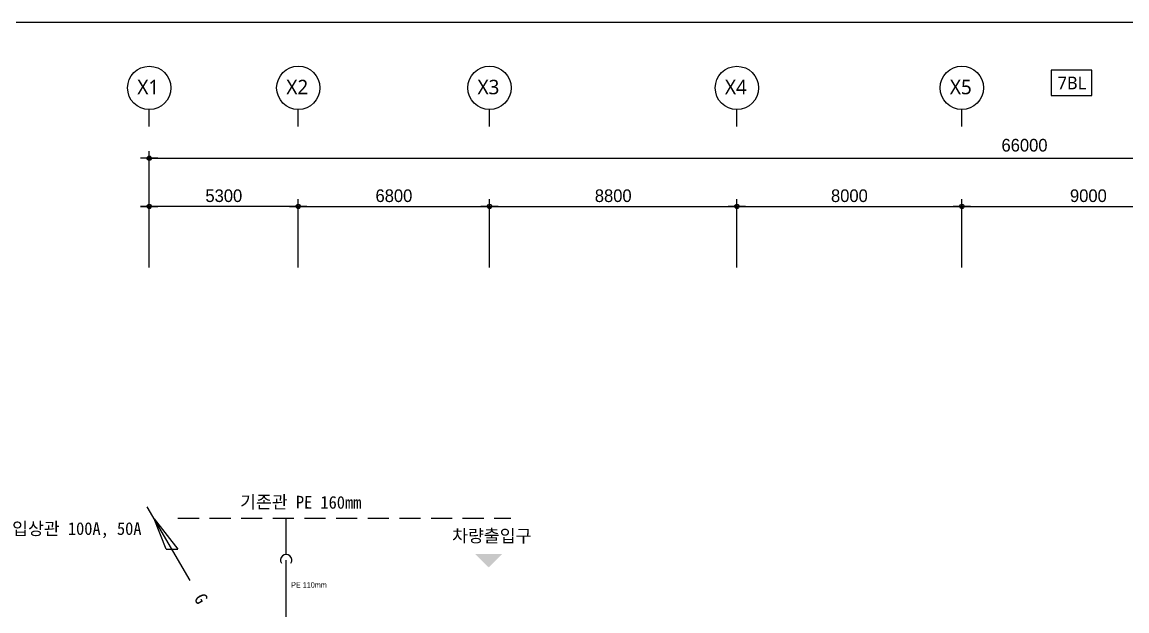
# Model space of a CAD drawing. Header units: millimetres. Extents: x 16332047 to 33387680, y -14835522 to -7015081.
# Drawn here: x 16424507 to 16463801, y -7459267 to -7438315 of the extents above; entities that cross this region are included whole.
import ezdxf
from ezdxf.enums import TextEntityAlignment as Align

# ---------------------------------------------------------------- set-up
doc = ezdxf.new("R2010")
doc.units = ezdxf.units.MM
doc.header["$LTSCALE"] = 300
doc.header["$MEASUREMENT"] = 0
doc.linetypes.add('HIDDEN', pattern=[0.375, 0.25, -0.125])
doc.layers.get('0').update_dxf_attribs({"linetype": 'CONTINUOUS'})
for name, color, linetype in [('3', 3, 'CONTINUOUS'), ('R', 15, 'CONTINUOUS'), ('S', 1, 'CONTINUOUS'), ('TEXT', 3, 'CONTINUOUS')]:
    doc.layers.add(name, color=color, linetype=linetype)
doc.layers.add('arch', color=255, linetype='CONTINUOUS', lineweight=25)
doc.styles.add('GHD', font='')
doc.styles.add('돋움', font='HYGTRE.TTF')
doc.styles.add('돋움체', font='')
doc.styles.add('맑은 고딕', font='malgun.ttf')
doc.styles.get('GHD').set_extended_font_data('Dotum')
doc.styles.get('돋움체').set_extended_font_data('DotumChe')

# ---------------------------------------------------------------- blocks, each defined once
blk = doc.blocks.new('DIMDOT')
at = {"color": 0}
blk.add_line((-2, 0), (2, 0), dxfattribs=at)
for radius in [0.5, 0.25]:
    blk.add_circle((0, 0), radius, dxfattribs=at)

msp = doc.modelspace()

# ---------------------------------------------------------------- linework, layer by layer
at = {"linetype": 'HIDDEN', "ltscale": 10}
msp.add_line((16430051, -7455964), (16441889, -7455964), dxfattribs=at)
at = {"layer": '3', "color": 0, "linetype": 'Continuous'}
msp.add_line((16410488, -7438315), (16514320, -7438315), dxfattribs=at)
at = {"layer": 'arch'}
for p, q in [((16429031, -7442028), (16429031, -7441428)), ((16434331, -7442028), (16434331, -7441428)), ((16441131, -7442028), (16441131, -7441428)), ((16449931, -7442028), (16449931, -7441428)), ((16457931, -7442027), (16457931, -7441427)), ((16429031, -7447047), (16429031, -7442904)), ((16429031, -7447047), (16429031, -7442904)), ((16429031, -7443161), (16495031, -7443161)), ((16434331, -7447047), (16434331, -7444618)), ((16434331, -7447047), (16434331, -7444618)), ((16441131, -7447047), (16441131, -7444618)), ((16441131, -7447047), (16441131, -7444618)), ((16449931, -7447047), (16449931, -7444618)), ((16449931, -7447047), (16449931, -7444618)), ((16457931, -7447042), (16457931, -7444618)), ((16457931, -7447046), (16457931, -7444618)), ((16434331, -7444875), (16429031, -7444875)), ((16434331, -7444875), (16441131, -7444875)), ((16441131, -7444875), (16449931, -7444875)), ((16449931, -7444875), (16457931, -7444875)), ((16457931, -7444875), (16466931, -7444875))]:
    msp.add_line(p, q, dxfattribs=at)
at = {"layer": 'arch', "ltscale": 10, "elevation": 1}
msp.add_lwpolyline([(16461107, -7440931), (16462558, -7440931), (16462558, -7440031), (16461107, -7440031)], close=True, dxfattribs=at)
at = {"layer": 'arch'}
for centre in [(16429031, -7440657), (16434331, -7440656), (16441131, -7440656), (16449931, -7440657), (16457931, -7440656)]:
    msp.add_circle(centre, 771, dxfattribs=at)
msp.add_solid([(16440624, -7457240), (16441585, -7457240), (16441105, -7457720)], dxfattribs=at)
at = {"layer": 'R', "color": 0}
for p, q in [((16430487, -7458180, 0), (16428953, -7455560, 0)), ((16429201, -7455985, 0), (16430042, -7457065, 0)), ((16429625, -7457065, 0), (16429201, -7455985, 0)), ((16429625, -7457065, 0), (16430042, -7457065, 0))]:
    msp.add_line(p, q, dxfattribs=at)
at = {"layer": 'S', "color": 7, "ltscale": 10}
for p, q in [((16433898, -7457264), (16433898, -7455964)), ((16433898, -7459264), (16433898, -7457464)), ((16433898, -7459479), (16433898, -7459264))]:
    msp.add_line(p, q, dxfattribs=at)
at = {"layer": 'S', "color": 0, "ltscale": 10}
msp.add_arc((16433898, -7457464), 200, 328.7329, 211.2671, dxfattribs=at)

# ---------------------------------------------------------------- block references
at = {"layer": 'arch', "xscale": 154.2857142857142, "yscale": 154.2857142857142, "zscale": 154.2857142857142, "rotation": 180}
for p in [(16429031, -7443161), (16429031, -7444875), (16434331, -7444875), (16441131, -7444875), (16449931, -7444875), (16457931, -7444875)]:
    msp.add_blockref('DIMDOT', p, dxfattribs=at)
at = {"layer": 'arch', "xscale": 154.2857142857142, "yscale": 154.2857142857142, "zscale": 154.2857142857142}
for p in [(16429031, -7444875), (16434331, -7444875), (16441131, -7444875), (16449931, -7444875), (16457931, -7444875)]:
    msp.add_blockref('DIMDOT', p, dxfattribs=at)

# ---------------------------------------------------------------- texts
at = {"layer": '3', "color": 0, "lineweight": 13, "style": 'GHD'}
msp.add_text('PE 110mm', height=196, dxfattribs=at).set_placement((16434076, -7458441))
at = {"layer": 'arch', "style": '맑은 고딕'}
for s, p in [('X1', (16428994, -7440626)), ('X2', (16434294, -7440626)), ('X3', (16441094, -7440626)), ('X4', (16449894, -7440626)), ('X5', (16457894, -7440625))]:
    msp.add_text(s, height=514.3, dxfattribs=at).set_placement(p, align=Align.MIDDLE_CENTER)
at = {"layer": 'arch', "extrusion": (-2.15396e-07, -1.45748e-06, 1), "style": '맑은 고딕'}
msp.add_text('7BL', height=450, dxfattribs=at).set_placement((16461332, -7440481, 8), align=Align.MIDDLE_LEFT)
at = {"layer": 'arch', "style": '돋움체'}
msp.add_text('차량출입구', height=450, dxfattribs=at).set_placement((16441212, -7456820), align=Align.CENTER)
at = {"layer": 'arch', "char_height": 450, "attachment_point": 5, "style": '돋움'}
for s, insert in [('\\A1;66000', (16460159, -7442699)), ('\\A1;5300', (16431681, -7444496)), ('\\A1;6800', (16437731, -7444496)), ('\\A1;8800', (16445531, -7444496)), ('\\A1;8000', (16453931, -7444496)), ('\\A1;9000', (16462431, -7444496))]:
    msp.add_mtext(s, dxfattribs=dict(at, insert=insert))
at = {"layer": 'TEXT', "color": 0, "linetype": 'Continuous', "style": '돋움체'}
msp.add_text('기존관 PE 160mm', height=450, rotation=359.68, dxfattribs=at).set_placement((16432259, -7455610, 0))
at = {"layer": 'TEXT', "color": 7, "style": '돋움체'}
msp.add_text('입상관 100A, 50A', height=450, dxfattribs=at).set_placement((16424151, -7456337, 0), align=Align.MIDDLE_LEFT)
at = {"layer": 'TEXT', "color": 0, "style": '돋움체'}
msp.add_text('G', height=450, rotation=300, dxfattribs=at).set_placement((16430873, -7458829, 0), align=Align.MIDDLE)

doc.saveas('drawing.dxf')
